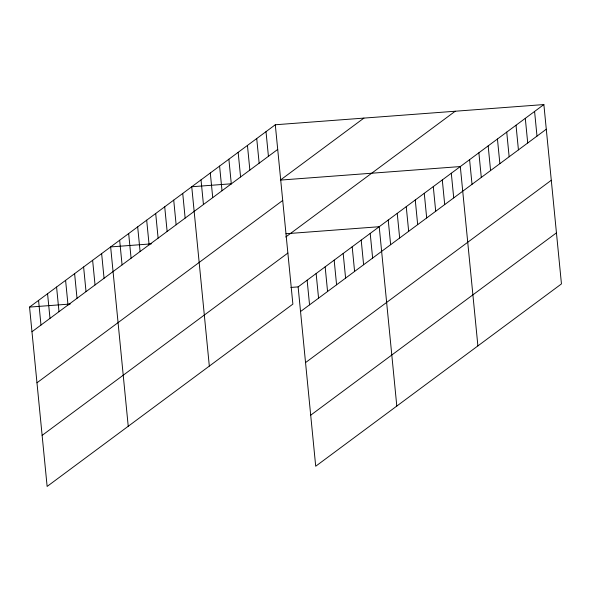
<?xml version="1.0" encoding="UTF-8"?>
<svg xmlns="http://www.w3.org/2000/svg" width="591" height="591" viewBox="0 0 591 591"><rect width="100%" height="100%" fill="white"/><g stroke="black" fill="none" stroke-linecap="round" stroke-linejoin="round"><path stroke-width="0.89" d="M275.295 124.767L292.877 304.106L47.132 486.437L29.55 307.091L275.295 124.767L543.868 104.563L561.45 283.909L315.705 466.233L298.123 286.894L543.868 104.563M31.966 331.743L277.711 149.42M363.923 118.097L280.37 180.092L460.315 166.559L477.897 345.905M36.974 382.791L282.712 200.467M285.734 236.991L455.233 111.234M42.131 435.382L287.869 253.059M300.538 311.546L546.283 129.222M305.547 362.593L551.285 180.27M310.703 415.185L556.441 232.861M231.532 183.764L191.743 186.756L209.325 366.102M151.34 243.861L110.643 246.92L128.232 426.266M286.022 233.733L379.215 226.722L396.805 406.069M29.55 307.091L70.248 304.025M290.89 287.433L298.123 286.894M534.582 111.455L536.997 136.107M525.296 118.34L527.719 142.992M516.017 125.233L518.433 149.885M506.731 132.118L509.147 156.77M497.445 139.003L499.868 163.663M488.166 145.896L490.582 170.548M478.88 152.781L481.296 177.433M469.594 159.666L472.017 184.326M451.302 173.244L453.718 197.896M442.29 179.93L444.705 204.582M433.284 186.616L435.7 211.268M424.272 193.301L426.687 217.953M415.259 199.98L417.674 224.639M406.246 206.665L408.669 231.325M397.241 213.351L399.656 238.01M388.228 220.037L390.644 244.696M370.21 233.408L372.625 258.06M361.197 240.094L363.613 264.746M352.184 246.779L354.6 271.432M343.179 253.465L345.595 278.117M334.166 260.151L336.582 284.803M325.153 266.837L327.569 291.489M316.141 273.522L318.564 298.174M307.135 280.208L309.551 304.86M266.009 131.653L268.425 156.305M256.723 138.538L259.146 163.197M247.444 145.43L249.86 170.082M238.158 152.315L240.574 176.968M228.872 159.201L231.295 183.86M219.593 166.093L222.009 190.745M210.307 172.978L212.723 197.63M201.021 179.863L203.444 204.523M182.73 193.442L185.146 218.094M173.717 200.127L176.133 224.779M164.712 206.813L167.127 231.465M155.699 213.499L158.115 238.151M146.686 220.184L149.102 244.837M137.673 226.863L140.097 251.522M128.668 233.548L131.084 258.208M119.655 240.234L122.071 264.894M101.637 253.605L104.053 278.265M92.624 260.291L95.04 284.943M83.612 266.977L86.027 291.629M74.606 273.663L77.022 298.315M65.594 280.348L68.009 305M56.581 287.034L58.997 311.686M47.568 293.72L49.991 318.372M38.563 300.405L40.978 325.057"/></g></svg>
